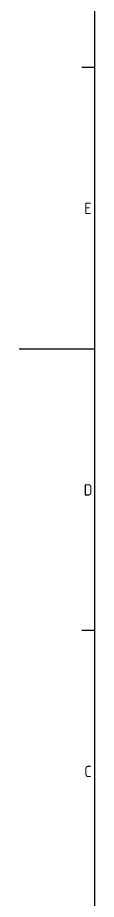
# Model space of a CAD drawing. Header units: millimetres. Extents: x 0 to 51860, y 0 to 5940.
# Drawn here: x 9759 to 9959, y 1519 to 3844 of the extents above; entities that cross this region are included whole.
import ezdxf

# ---------------------------------------------------------------- set-up
doc = ezdxf.new("R2010")
doc.units = ezdxf.units.MM
doc.header["$LTSCALE"] = 10
doc.layers.get('0').update_dxf_attribs({"color": 3, "lineweight": 25})
doc.layers.add('경계(ISO)', color=7, linetype='Continuous', lineweight=25)
doc.styles.add('문자 텍스트_PSTEK_POSCO', font='isocp.shx')

# ---------------------------------------------------------------- blocks, each defined once
blk = doc.blocks.new('경계 Default Border')
at = {"layer": '경계(ISO)'}
for p, q in [((20, 371.25), (16.6, 371.25)), ((20, 222.75), (16.6, 222.75))]:
    blk.add_line(p, q, dxfattribs=at)
at = {"layer": '경계(ISO)', "flags": 128}
for points in [[(20, 20), (20, 574)], [(0, 297), (20, 297)]]:
    blk.add_lwpolyline(points, dxfattribs=at)
at = {"layer": '경계(ISO)', "color": 2, "char_height": 3, "attachment_point": 7, "style": '문자 텍스트_PSTEK_POSCO'}
for s, insert in [('E', (17.24, 332.6)), ('D', (17.08, 258.35)), ('C', (17.24, 184.1))]:
    blk.add_mtext(s, dxfattribs=dict(at, insert=insert))

msp = doc.modelspace()

# ---------------------------------------------------------------- block references
at = {"xscale": 10, "yscale": 10, "zscale": 10}
msp.add_blockref('경계 Default Border', (9758.5863, 0), dxfattribs=at)

doc.saveas('drawing.dxf')
